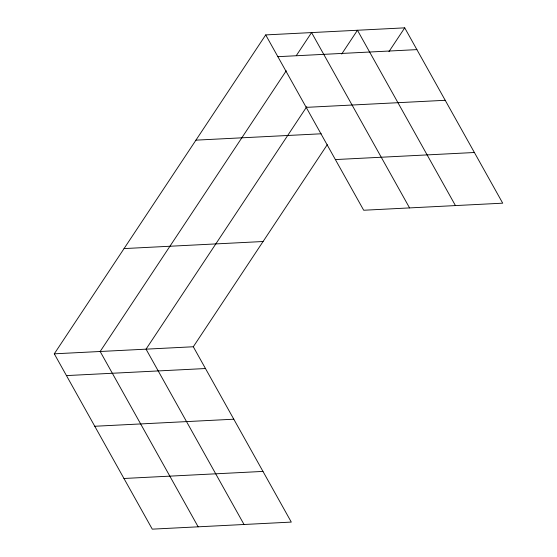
<?xml version="1.0" encoding="UTF-8"?>
<svg xmlns="http://www.w3.org/2000/svg" width="557" height="557" viewBox="0 0 557 557"><rect width="100%" height="100%" fill="white"/><g stroke="black" fill="none" stroke-linecap="round" stroke-linejoin="round"><path stroke-width="0.84" d="M327.293 144.653L193.307 346.76L291.297 522.09L152.277 529.15L54.287 353.82L265.703 34.91L404.723 27.85L502.713 203.18L363.693 210.24L265.703 34.91M286.256 70.781L100.163 351.488L198.153 526.818M296.289 55.644L311.579 32.578L409.569 207.914M306.803 106.659L146.038 349.155L244.029 524.492M341.692 54.036L357.455 30.252L455.445 205.582M388.953 51.634L404.723 27.85M277.873 56.682L416.894 49.622M306.19 107.362L445.217 100.295M195.932 140.148L321.208 133.784M335.37 159.567L474.397 152.507M124.051 248.582L263.078 241.515M54.287 353.82L193.307 346.76M66.457 375.592L205.477 368.532M94.774 426.265L233.801 419.205M123.953 478.477L262.974 471.417"/></g></svg>
